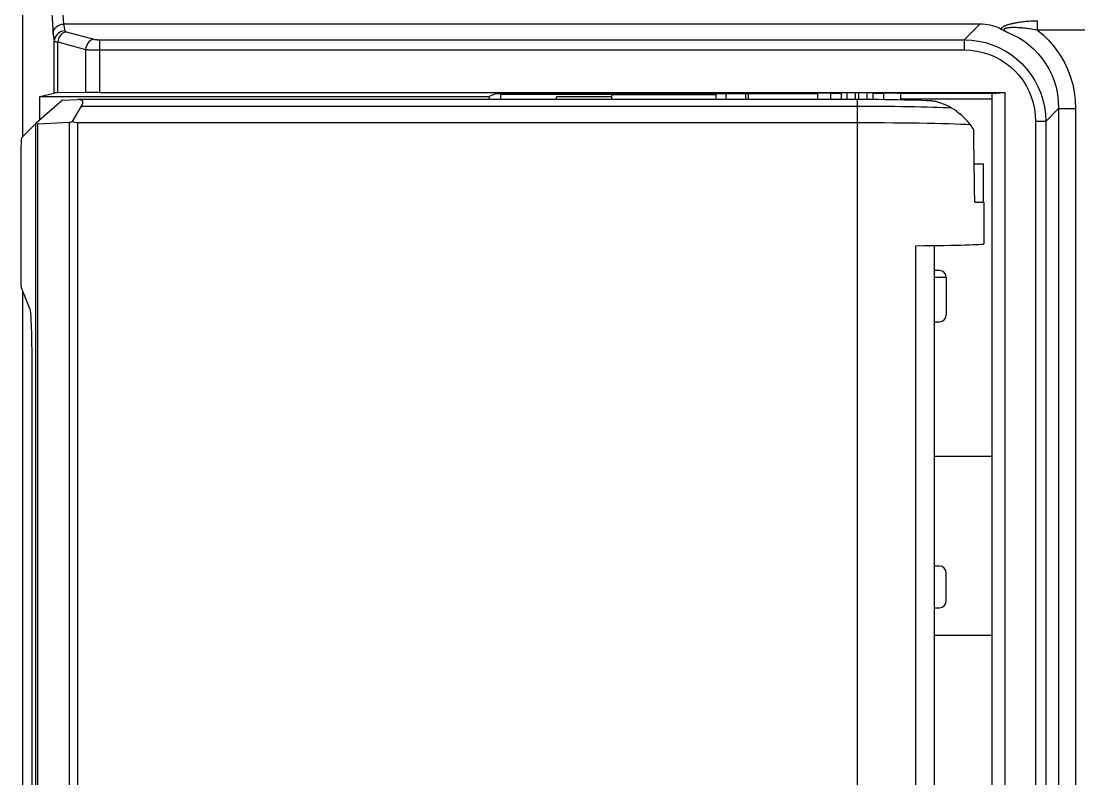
# Model space of a CAD drawing. Header units: millimetres. Extents: x -5560 to -5500, y 1017 to 1179.
# Drawn here: x -5560.03 to -5529.51, y 1122.13 to 1143.99 of the extents above; entities that cross this region are included whole.
import ezdxf

# ---------------------------------------------------------------- set-up
doc = ezdxf.new("R2010")
doc.units = ezdxf.units.MM
doc.header["$LTSCALE"] = 32.67
doc.layers.get('0').update_dxf_attribs({"linetype": 'CONTINUOUS'})

msp = doc.modelspace()

# ---------------------------------------------------------------- linework, layer by layer
at = {"color": 7, "linetype": 'Continuous'}
for p, q in [((-5559.988, 1140.657), (-5559.988, 1177.241)), ((-5559.181, 1144.696), (-5559.112, 1143.617)), ((-5558.848, 1144.439), (-5558.813, 1143.902)), ((-5530.704, 1143.724), (-5530.704, 1143.988)), ((-5559.112, 1143.617), (-5559.076, 1143.41)), ((-5532.37, 1143.902), (-5558.813, 1143.902)), ((-5558.81, 1143.902), (-5558.776, 1143.704)), ((-5558.736, 1143.681), (-5557.931, 1143.467)), ((-5532.37, 1143.902), (-5532.822, 1143.451)), ((-5502.174, 1143.724), (-5530.704, 1143.724)), ((-5559.076, 1141.915), (-5559.076, 1143.41)), ((-5558.976, 1141.918), (-5558.976, 1143.387)), ((-5558.976, 1143.387), (-5558.171, 1143.173)), ((-5557.771, 1143.451), (-5557.771, 1141.929)), ((-5557.771, 1143.451), (-5532.822, 1143.451)), ((-5532.822, 1143.451), (-5532.822, 1143.157)), ((-5558.171, 1143.173), (-5558.171, 1141.927)), ((-5559.493, 1141.811), (-5559.076, 1141.915)), ((-5559.493, 1141.137), (-5559.493, 1141.811)), ((-5559.493, 1141.811), (-5546.526, 1141.811)), ((-5558.171, 1141.927), (-5558.976, 1141.918)), ((-5557.771, 1141.929), (-5531.648, 1141.929)), ((-5546.526, 1141.811), (-5546.343, 1141.902)), ((-5546.526, 1141.811), (-5546.526, 1141.725)), ((-5546.343, 1141.902), (-5537.053, 1141.902)), ((-5546.186, 1141.725), (-5546.186, 1141.902)), ((-5542.986, 1141.871), (-5546.186, 1141.871)), ((-5544.586, 1141.725), (-5544.586, 1141.805)), ((-5542.986, 1141.805), (-5544.586, 1141.805)), ((-5542.986, 1141.725), (-5542.986, 1141.867)), ((-5539.986, 1141.867), (-5542.986, 1141.867)), ((-5542.476, 1141.867), (-5542.476, 1141.902)), ((-5539.986, 1141.902), (-5539.986, 1141.725)), ((-5539.684, 1141.725), (-5539.69, 1141.902)), ((-5539.123, 1141.725), (-5539.123, 1141.902)), ((-5539.053, 1141.902), (-5539.053, 1141.725)), ((-5536.952, 1141.908), (-5537.053, 1141.907)), ((-5537.053, 1141.902), (-5537.053, 1141.725)), ((-5536.673, 1141.911), (-5536.673, 1141.725)), ((-5536.196, 1141.917), (-5536.369, 1141.914)), ((-5536.369, 1141.914), (-5536.369, 1141.725)), ((-5536.196, 1141.725), (-5536.196, 1141.917)), ((-5535.959, 1141.725), (-5535.959, 1141.918)), ((-5535.857, 1141.725), (-5535.857, 1141.918)), ((-5535.62, 1141.725), (-5535.62, 1141.917)), ((-5535.446, 1141.914), (-5535.62, 1141.917)), ((-5535.446, 1141.724), (-5535.446, 1141.914)), ((-5535.142, 1141.721), (-5535.142, 1141.911)), ((-5534.658, 1141.902), (-5534.658, 1141.714)), ((-5532.016, 1141.902), (-5534.658, 1141.902)), ((-5532.016, 1141.902), (-5531.648, 1141.929)), ((-5532.016, 1031.152), (-5532.016, 1141.902)), ((-5531.648, 1141.929), (-5531.648, 1031.126)), ((-5558.837, 1141.704), (-5559.599, 1141.045)), ((-5558.837, 1141.704), (-5558.398, 1141.725)), ((-5558.552, 1141.096), (-5558.286, 1141.538)), ((-5558.377, 1141.725), (-5558.398, 1141.725)), ((-5532.016, 1141.739), (-5534.658, 1141.739)), ((-5533.741, 1141.685), (-5533.768, 1141.687)), ((-5530.097, 1141.469), (-5530.468, 1141.097)), ((-5530.097, 1141.469), (-5530.097, 1031.586)), ((-5530.097, 1141.469), (-5529.607, 1141.469)), ((-5529.607, 1141.469), (-5529.607, 1031.586)), ((-5533.042, 1141.387), (-5532.946, 1141.314)), ((-5560.011, 1140.634), (-5559.608, 1141.038)), ((-5559.608, 1032.036), (-5559.608, 1141.038)), ((-5559.548, 1141.028), (-5558.645, 1141.07)), ((-5559.548, 1032.045), (-5559.548, 1141.028)), ((-5558.645, 1141.07), (-5558.645, 1032.003)), ((-5558.405, 1141.064), (-5558.405, 1032.01)), ((-5558.405, 1141.064), (-5535.906, 1141.064)), ((-5530.762, 1141.097), (-5530.762, 1031.958)), ((-5530.468, 1141.097), (-5530.762, 1141.097)), ((-5530.468, 1141.097), (-5530.468, 1031.958)), ((-5560.031, 1140.216), (-5560.029, 1140.314)), ((-5560.032, 1140.113), (-5560.031, 1140.216)), ((-5560.032, 1140.007), (-5560.032, 1140.113)), ((-5560.032, 1136.591), (-5560.032, 1140.007)), ((-5532.26, 1139.862), (-5532.531, 1139.862)), ((-5532.515, 1138.762), (-5532.262, 1138.762)), ((-5532.256, 1138.762), (-5532.256, 1137.566)), ((-5534.22, 1035.574), (-5534.22, 1137.51)), ((-5533.682, 1137.525), (-5533.682, 1035.559)), ((-5560.032, 1136.528), (-5560.032, 1136.591)), ((-5533.536, 1136.792), (-5533.682, 1136.792)), ((-5533.336, 1136.592), (-5533.682, 1136.592)), ((-5533.336, 1136.592), (-5533.336, 1135.517)), ((-5560.031, 1136.469), (-5560.032, 1136.528)), ((-5559.769, 1135.666), (-5560.022, 1136.298)), ((-5559.988, 1036.411), (-5559.988, 1136.214)), ((-5533.682, 1135.317), (-5533.536, 1135.317)), ((-5559.716, 1038.626), (-5559.716, 1134.129)), ((-5533.682, 1131.436), (-5532.016, 1131.436)), ((-5533.536, 1128.267), (-5533.682, 1128.267)), ((-5533.336, 1127.267), (-5533.336, 1128.067)), ((-5533.682, 1127.067), (-5533.536, 1127.067)), ((-5532.016, 1126.267), (-5533.682, 1126.267))]:
    msp.add_line(p, q, dxfattribs=at)
for points in [[(-5530.704, 1143.988), (-5530.758, 1143.987), (-5530.81, 1143.986), (-5530.859, 1143.985), (-5530.907, 1143.983), (-5530.953, 1143.98), (-5530.997, 1143.977), (-5531.039, 1143.974), (-5531.08, 1143.97), (-5531.118, 1143.966), (-5531.155, 1143.962), (-5531.189, 1143.957), (-5531.222, 1143.953), (-5531.254, 1143.948), (-5531.284, 1143.944), (-5531.312, 1143.939), (-5531.34, 1143.934), (-5531.366, 1143.93), (-5531.39, 1143.925), (-5531.414, 1143.92), (-5531.436, 1143.915), (-5531.457, 1143.91), (-5531.478, 1143.905), (-5531.497, 1143.9), (-5531.515, 1143.895), (-5531.533, 1143.89), (-5531.549, 1143.886), (-5531.565, 1143.881), (-5531.58, 1143.876), (-5531.595, 1143.871), (-5531.608, 1143.866), (-5531.621, 1143.861), (-5531.633, 1143.856), (-5531.645, 1143.852), (-5531.655, 1143.847), (-5531.665, 1143.842), (-5531.675, 1143.837), (-5531.684, 1143.832), (-5531.692, 1143.828), (-5531.7, 1143.823), (-5531.707, 1143.818), (-5531.714, 1143.813), (-5531.72, 1143.808), (-5531.726, 1143.803), (-5531.732, 1143.797), (-5531.737, 1143.791), (-5531.741, 1143.785), (-5531.745, 1143.779), (-5531.748, 1143.773), (-5531.75, 1143.766), (-5531.752, 1143.759), (-5531.752, 1143.752)], [(-5559.112, 1143.617), (-5559.107, 1143.666), (-5559.093, 1143.714), (-5559.071, 1143.758), (-5559.041, 1143.799), (-5559.004, 1143.834), (-5558.962, 1143.863), (-5558.915, 1143.884), (-5558.865, 1143.897), (-5558.813, 1143.902)], [(-5558.776, 1143.704), (-5558.828, 1143.699), (-5558.878, 1143.686), (-5558.925, 1143.664), (-5558.968, 1143.634), (-5559.005, 1143.598), (-5559.035, 1143.556), (-5559.057, 1143.51), (-5559.071, 1143.461), (-5559.076, 1143.41)], [(-5558.736, 1143.681), (-5558.775, 1143.672), (-5558.813, 1143.655), (-5558.848, 1143.631), (-5558.881, 1143.601), (-5558.911, 1143.566), (-5558.935, 1143.525), (-5558.955, 1143.481), (-5558.968, 1143.435), (-5558.976, 1143.387)], [(-5558.776, 1143.704), (-5558.775, 1143.702), (-5558.774, 1143.7), (-5558.773, 1143.698), (-5558.771, 1143.697), (-5558.769, 1143.695), (-5558.766, 1143.693), (-5558.762, 1143.691), (-5558.758, 1143.689), (-5558.754, 1143.687), (-5558.748, 1143.685), (-5558.743, 1143.683), (-5558.736, 1143.681)], [(-5531.812, 1143.782), (-5531.873, 1143.81), (-5531.938, 1143.834), (-5532.005, 1143.855), (-5532.074, 1143.872), (-5532.146, 1143.885), (-5532.219, 1143.895), (-5532.293, 1143.901), (-5532.37, 1143.902)], [(-5531.583, 1143.668), (-5531.677, 1143.713), (-5531.704, 1143.727), (-5531.729, 1143.74), (-5531.812, 1143.782)], [(-5530.704, 1143.724), (-5530.75, 1143.734), (-5530.794, 1143.742), (-5530.837, 1143.75), (-5530.879, 1143.757), (-5530.919, 1143.763), (-5530.958, 1143.769), (-5530.996, 1143.774), (-5531.032, 1143.779), (-5531.066, 1143.783), (-5531.099, 1143.786), (-5531.131, 1143.79), (-5531.161, 1143.792), (-5531.19, 1143.795), (-5531.218, 1143.797), (-5531.245, 1143.798), (-5531.27, 1143.8), (-5531.295, 1143.801), (-5531.318, 1143.801), (-5531.34, 1143.802), (-5531.362, 1143.802), (-5531.382, 1143.803), (-5531.401, 1143.803), (-5531.42, 1143.802), (-5531.438, 1143.802), (-5531.455, 1143.802), (-5531.471, 1143.801), (-5531.486, 1143.8), (-5531.501, 1143.799), (-5531.515, 1143.798), (-5531.528, 1143.797), (-5531.541, 1143.796), (-5531.553, 1143.795), (-5531.564, 1143.793), (-5531.575, 1143.791), (-5531.584, 1143.79), (-5531.594, 1143.788), (-5531.603, 1143.786), (-5531.611, 1143.784), (-5531.618, 1143.782), (-5531.625, 1143.78), (-5531.632, 1143.778), (-5531.638, 1143.776), (-5531.644, 1143.773), (-5531.649, 1143.77), (-5531.654, 1143.767), (-5531.658, 1143.764), (-5531.662, 1143.761), (-5531.664, 1143.757), (-5531.666, 1143.753), (-5531.668, 1143.749), (-5531.668, 1143.744), (-5531.667, 1143.739), (-5531.665, 1143.734), (-5531.662, 1143.729), (-5531.657, 1143.723), (-5531.651, 1143.717), (-5531.645, 1143.71), (-5531.637, 1143.704), (-5531.628, 1143.697), (-5531.618, 1143.69), (-5531.607, 1143.683), (-5531.596, 1143.676), (-5531.583, 1143.668)], [(-5531.583, 1143.668), (-5531.415, 1143.597), (-5531.254, 1143.513), (-5531.1, 1143.416), (-5530.954, 1143.308), (-5530.817, 1143.189), (-5530.691, 1143.059), (-5530.575, 1142.92), (-5530.471, 1142.771), (-5530.377, 1142.613), (-5530.295, 1142.444), (-5530.226, 1142.267), (-5530.17, 1142.079), (-5530.129, 1141.883), (-5530.104, 1141.679), (-5530.097, 1141.469)], [(-5530.704, 1143.724), (-5530.545, 1143.593), (-5530.397, 1143.45), (-5530.261, 1143.297), (-5530.134, 1143.133), (-5530.019, 1142.959), (-5529.917, 1142.774), (-5529.827, 1142.579), (-5529.75, 1142.374), (-5529.689, 1142.16), (-5529.646, 1141.938), (-5529.618, 1141.708), (-5529.607, 1141.469)], [(-5559.076, 1143.41), (-5559.074, 1143.408), (-5559.072, 1143.406), (-5559.068, 1143.404), (-5559.063, 1143.402), (-5559.058, 1143.401), (-5559.05, 1143.399), (-5559.042, 1143.397), (-5559.032, 1143.395), (-5559.021, 1143.393), (-5559.008, 1143.391), (-5558.993, 1143.389), (-5558.976, 1143.387)], [(-5557.931, 1143.467), (-5557.97, 1143.457), (-5558.008, 1143.44), (-5558.044, 1143.417), (-5558.077, 1143.387), (-5558.106, 1143.351), (-5558.13, 1143.31), (-5558.15, 1143.267), (-5558.164, 1143.22), (-5558.171, 1143.173)], [(-5557.931, 1143.467), (-5557.926, 1143.465), (-5557.921, 1143.464), (-5557.915, 1143.463), (-5557.909, 1143.462), (-5557.902, 1143.46), (-5557.895, 1143.459), (-5557.887, 1143.458), (-5557.88, 1143.457), (-5557.871, 1143.456), (-5557.862, 1143.455), (-5557.853, 1143.454), (-5557.843, 1143.453), (-5557.832, 1143.453), (-5557.821, 1143.452), (-5557.81, 1143.451), (-5557.797, 1143.451), (-5557.785, 1143.451), (-5557.771, 1143.451)], [(-5532.822, 1143.451), (-5532.613, 1143.441), (-5532.407, 1143.413), (-5532.205, 1143.368), (-5532.009, 1143.306), (-5531.82, 1143.227), (-5531.639, 1143.133), (-5531.467, 1143.023), (-5531.306, 1142.899), (-5531.157, 1142.762), (-5531.02, 1142.613), (-5530.896, 1142.452), (-5530.786, 1142.28), (-5530.692, 1142.099), (-5530.613, 1141.91), (-5530.551, 1141.714), (-5530.506, 1141.512), (-5530.478, 1141.306), (-5530.468, 1141.097)], [(-5558.171, 1143.173), (-5558.158, 1143.171), (-5558.145, 1143.17), (-5558.13, 1143.169), (-5558.114, 1143.167), (-5558.098, 1143.166), (-5558.08, 1143.165), (-5558.062, 1143.164), (-5558.042, 1143.163), (-5558.021, 1143.162), (-5557.999, 1143.161), (-5557.975, 1143.16), (-5557.95, 1143.159), (-5557.924, 1143.158), (-5557.896, 1143.158), (-5557.867, 1143.157), (-5557.836, 1143.157), (-5557.804, 1143.157), (-5532.822, 1143.157)], [(-5532.822, 1143.157), (-5532.638, 1143.148), (-5532.458, 1143.125), (-5532.283, 1143.087), (-5532.111, 1143.033), (-5531.944, 1142.965), (-5531.785, 1142.883), (-5531.634, 1142.787), (-5531.492, 1142.678), (-5531.361, 1142.558), (-5531.241, 1142.427), (-5531.132, 1142.284), (-5531.036, 1142.134), (-5530.954, 1141.975), (-5530.886, 1141.808), (-5530.832, 1141.636), (-5530.794, 1141.461), (-5530.771, 1141.281), (-5530.762, 1141.097)], [(-5536.673, 1141.911), (-5536.753, 1141.911), (-5536.952, 1141.908)], [(-5533.768, 1141.687), (-5533.905, 1141.693), (-5534.053, 1141.698), (-5534.211, 1141.704), (-5534.378, 1141.708), (-5534.553, 1141.712), (-5534.733, 1141.716), (-5534.92, 1141.719), (-5535.109, 1141.721), (-5535.302, 1141.723), (-5535.496, 1141.724), (-5535.69, 1141.725), (-5535.884, 1141.725), (-5558.377, 1141.725)], [(-5558.286, 1141.538), (-5535.69, 1141.538), (-5535.473, 1141.537), (-5535.257, 1141.536), (-5535.044, 1141.534), (-5534.834, 1141.532), (-5534.63, 1141.529), (-5534.433, 1141.526), (-5534.243, 1141.523), (-5534.061, 1141.519), (-5533.889, 1141.514), (-5533.727, 1141.51), (-5533.576, 1141.505), (-5533.437, 1141.499), (-5533.311, 1141.494), (-5533.197, 1141.488)], [(-5535.906, 1141.725), (-5535.906, 1141.725), (-5535.906, 1141.719), (-5535.906, 1141.708), (-5535.906, 1031.338)], [(-5533.741, 1141.685), (-5533.731, 1141.685), (-5533.708, 1141.683), (-5533.685, 1141.681), (-5533.662, 1141.678)], [(-5535.906, 1141.064), (-5535.641, 1141.063), (-5535.377, 1141.062), (-5535.115, 1141.061), (-5534.857, 1141.059), (-5534.603, 1141.057), (-5534.356, 1141.054), (-5534.118, 1141.051), (-5533.888, 1141.047), (-5533.67, 1141.043), (-5533.463, 1141.038), (-5533.27, 1141.033), (-5533.091, 1141.027), (-5532.928, 1141.021), (-5532.78, 1141.015), (-5532.65, 1141.009)], [(-5560.029, 1140.314), (-5560.027, 1140.403), (-5560.026, 1140.443), (-5560.025, 1140.48), (-5560.023, 1140.514), (-5560.022, 1140.543), (-5560.02, 1140.569), (-5560.018, 1140.591), (-5560.016, 1140.608), (-5560.015, 1140.621), (-5560.013, 1140.63), (-5560.011, 1140.634)], [(-5560.022, 1136.298), (-5560.023, 1136.302), (-5560.024, 1136.31), (-5560.025, 1136.32), (-5560.026, 1136.334), (-5560.027, 1136.35), (-5560.028, 1136.369), (-5560.029, 1136.391), (-5560.029, 1136.415), (-5560.03, 1136.441), (-5560.031, 1136.469)], [(-5559.716, 1134.129), (-5559.717, 1134.259), (-5559.718, 1134.389), (-5559.719, 1134.52), (-5559.721, 1134.651), (-5559.723, 1134.778), (-5559.725, 1134.901), (-5559.728, 1135.019), (-5559.731, 1135.13), (-5559.735, 1135.231), (-5559.739, 1135.324), (-5559.743, 1135.406), (-5559.747, 1135.477), (-5559.751, 1135.537), (-5559.756, 1135.586), (-5559.76, 1135.623), (-5559.765, 1135.65), (-5559.769, 1135.666)]]:
    msp.add_lwpolyline(points, dxfattribs=at)
for centre, radius, start, end in [((-5534.137, 1139.862), 1.877, 54.3091, 75.3503), ((-5534.137, 1139.862), 1.877, 32.034, 50.6394), ((-5533.536, 1136.592), 0.2, 0, 90), ((-5533.536, 1135.517), 0.2, 270, 0), ((-5533.536, 1128.067), 0.2, 0, 90), ((-5533.536, 1127.267), 0.2, 270, 0)]:
    msp.add_arc(centre, radius, start, end, dxfattribs=at)
for centre, major_axis, ratio, start_param, end_param in [((-5558.576, 1141.915), (0.5, 0), 0.008727, 2.498321, 3.106686), ((-5557.771, 1141.924), (0.5, 0), 0.008727, 1.570796, 2.498321), ((-5537.408, 1141.919), (1.2, 0), 0.008727, -0.911575, -0.523599), ((-5535.936, 1141.915), (0.3, 0), 0.008727, 1.64687, 2.617994), ((-5535.908, 1141.912), (0.671, 0), 0.008727, 1.494723, 1.64687), ((-5535.88, 1141.915), (0.3, 0), 0.008727, 0.523599, 1.494723), ((-5534.407, 1141.919), (1.2, 0), 0.008727, -2.617994, -2.230018), ((-5535.908, 1141.902), (1.25, 0), 0.008727, 0, 0.911575), ((-5559.524, 1140.925), (1.266, 0.756), 0.205851, -0.367175, 0.331844), ((-5559.308, 1141.297), (0.3, 0.26), 0.002654, 2.897832, 3.104385), ((-5559.308, 1141.284), (0.291, 0.239), 0.310199, 3.133256, 3.535068), ((-5558.405, 1141.326), (0.291, 0.239), 0.310199, -2.748117, -2.330158), ((-5558.405, 1141.316), (0.3, 0), 0.840613, -2.080362, -1.570796), ((-5535.906, 1100.104), (0, 104.522), 0.034921, -1.191935, -1.17026), ((-5535.906, 1142.725), (0, 69.646), 0.052408, -1.627717, -1.611904), ((-5535.906, 1137.566), (3.65, 0), 0.017455, 5.192827, 6.283185)]:
    msp.add_ellipse(centre, major_axis=major_axis, ratio=ratio, start_param=start_param, end_param=end_param, dxfattribs=at)

doc.saveas('drawing.dxf')
